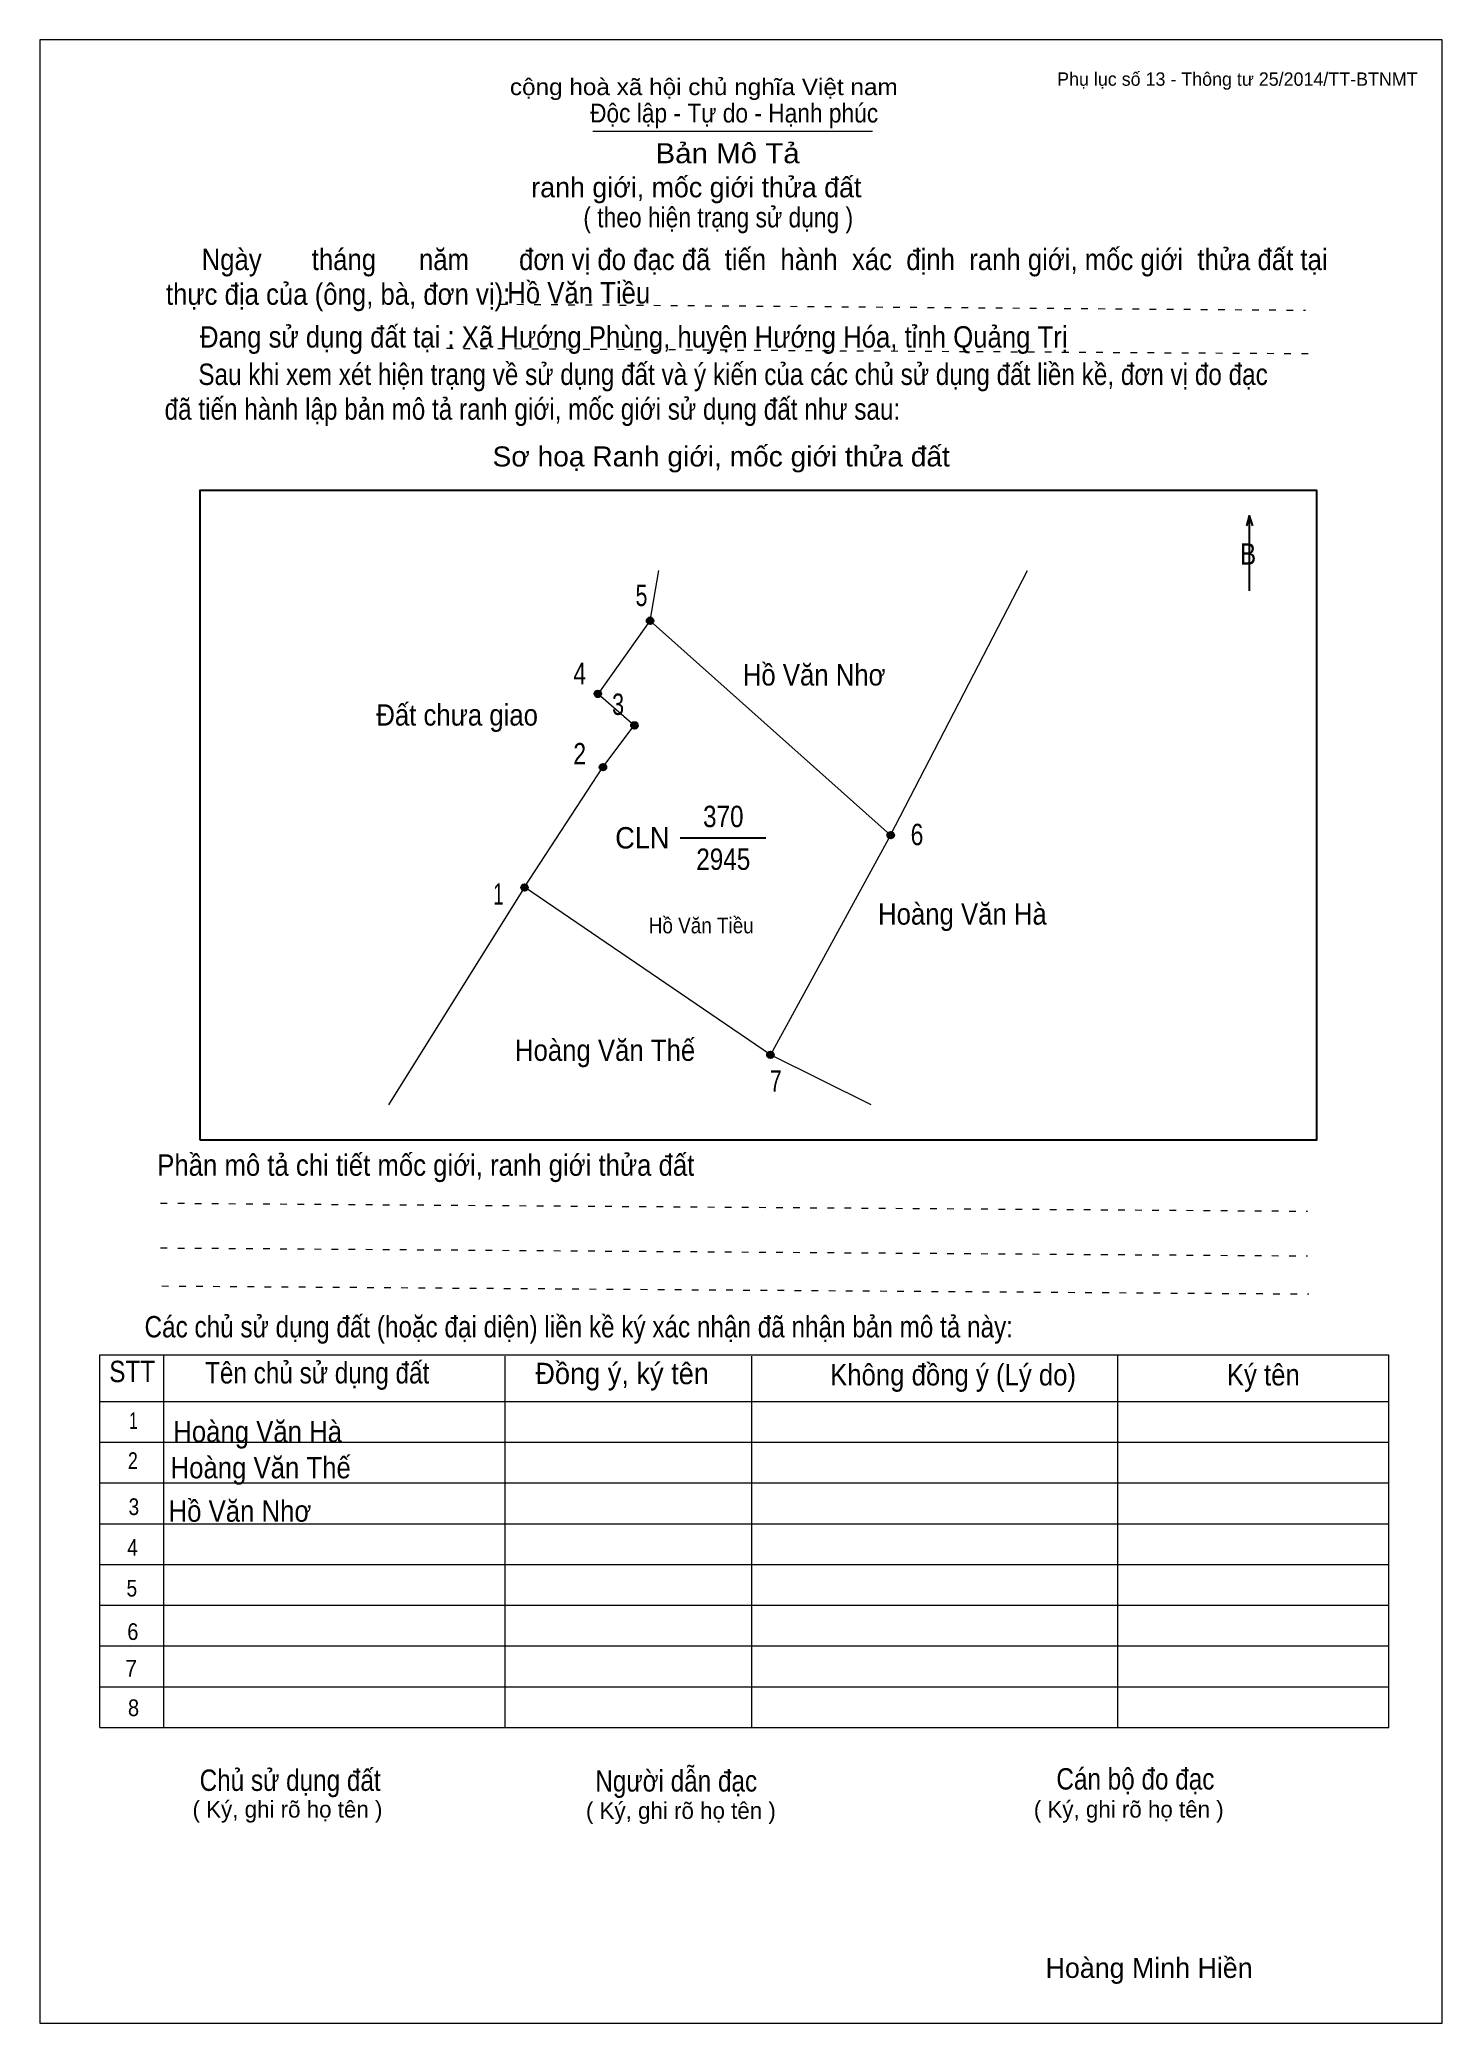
# Model space of a CAD drawing. Header units: centimetres. Extents: x 0 to 21, y 0 to 29.7.
import ezdxf
from ezdxf.enums import TextEntityAlignment as Align

# ---------------------------------------------------------------- set-up
doc = ezdxf.new("R2010")
doc.units = ezdxf.units.CM
doc.header["$LTSCALE"] = 0.13
doc.linetypes.add('DOTTED', pattern=[1.5, 0.3, -1.2])
for name, color, linetype, lineweight in [('1', 7, 'Continuous', 13), ('32', 7, 'Continuous', 25), ('33', 7, 'Continuous', 25), ('61', 7, 'Continuous', 13), ('62', 7, 'Continuous', 13)]:
    doc.layers.add(name, color=color, linetype=linetype, lineweight=lineweight)
for name, color, linetype in [('34', 7, 'Continuous'), ('45', 7, 'Continuous'), ('63', 7, 'Continuous')]:
    doc.layers.add(name, color=color, linetype=linetype)

msp = doc.modelspace()

# ---------------------------------------------------------------- hatches: boundary and pattern name
at = {"layer": '32'}
for points in [[(9.1886, 21, 1), (9.0886, 21, 1)], [(8.4054, 19.9036, 1), (8.3054, 19.9036, 1)], [(8.9536, 19.4337, 1), (8.8536, 19.4337, 1)], [(8.4837, 18.8072, 1), (8.3837, 18.8072, 1)], [(12.791, 17.7892, 1), (12.691, 17.7892, 1)], [(7.309, 17.006, 1), (7.209, 17.006, 1)], [(10.9898, 14.5, 1), (10.8898, 14.5, 1)]]:
    msp.add_hatch(color=256, dxfattribs=at).paths.add_polyline_path(points)

# ---------------------------------------------------------------- linework, layer by layer
at = {"layer": '1'}
msp.add_lwpolyline([(21, 0), (21, 29.7), (0, 29.7), (0, 0)], close=True, dxfattribs=at)
at = {"layer": '32'}
for centre in [(9.1386, 21), (8.3554, 19.9036), (8.9036, 19.4337), (8.4337, 18.8072), (12.741, 17.7892), (7.259, 17.006), (10.9398, 14.5)]:
    msp.add_circle(centre, 0.05, dxfattribs=at)
at = {"layer": '33'}
msp.add_line((9.59, 17.75), (10.87, 17.75), dxfattribs=at)
at = {"layer": '61'}
for p, q in [((9.14, 21), (9.27, 21.75)), ((12.74, 17.79), (14.79, 21.75)), ((7.26, 17.01), (5.22, 13.75))]:
    msp.add_line(p, q, dxfattribs=at)
for points in [[(7.26, 17.01), (8.43, 18.81), (8.9, 19.43), (8.36, 19.9), (9.14, 21), (12.74, 17.79), (10.94, 14.5)], [(12.45, 13.75), (10.94, 14.5), (7.26, 17.01)]]:
    msp.add_lwpolyline(points, dxfattribs=at)
at = {"layer": '62'}
for p, q in [((8.28, 28.33), (12.47, 28.33)), ((0.9, 10.01), (20.2, 10.01)), ((0.9, 4.43), (0.9, 10.01)), ((1.86, 4.43), (1.86, 10.01)), ((6.97, 4.43), (6.97, 9.99)), ((10.66, 4.43), (10.66, 9.99)), ((16.14, 4.43), (16.14, 10.01)), ((20.2, 4.43), (20.2, 10.01)), ((0.9, 9.31), (20.2, 9.31)), ((0.9, 8.7), (20.2, 8.7)), ((0.9, 8.09), (20.2, 8.09)), ((0.9, 7.48), (20.2, 7.48)), ((0.9, 6.87), (20.2, 6.87)), ((0.9, 6.26), (20.2, 6.26)), ((0.9, 5.65), (20.2, 5.65)), ((0.9, 5.04), (20.2, 5.04)), ((0.9, 4.43), (20.2, 4.43))]:
    msp.add_line(p, q, dxfattribs=at)
at = {"layer": '62', "linetype": 'DOTTED'}
for p, q in [((6.89, 25.74), (18.95, 25.65)), ((6.09, 25.08), (19.04, 25)), ((1.81, 12.28), (18.98, 12.16)), ((1.81, 11.61), (18.98, 11.49)), ((1.83, 11.04), (19, 10.92))]:
    msp.add_line(p, q, dxfattribs=at)
at = {"layer": '62', "lineweight": 25}
for p, q in [((18.11, 22.58), (18.11, 21.45)), ((18.11, 22.57), (18.07, 22.42)), ((18.11, 22.57), (18.16, 22.42))]:
    msp.add_line(p, q, dxfattribs=at)
msp.add_lwpolyline([(2.4, 13.23), (19.12, 13.23), (19.12, 22.95), (2.4, 22.95)], close=True, dxfattribs=at)

# ---------------------------------------------------------------- texts
at = {"layer": '32'}
for s, width, p in [('5', 0.75, (9.01, 21.22)), ('4', 0.8, (8.085, 20.05)), ('3', 0.75, (8.66, 19.59)), ('2', 0.8, (8.085, 18.85)), ('6', 0.8, (13.135, 17.64)), ('1', 0.65, (6.87, 16.75)), ('7', 0.75, (11.02, 13.95))]:
    msp.add_text(s, height=0.32, dxfattribs=dict(at, width=width)).set_placement(p, align=Align.CENTER)
at = {"layer": '33'}
for s, width, p in [('Hồ Văn Nhơ', 0.9, (11.595, 20.03)), ('Đất chưa giao', 0.9, (6.25, 19.43)), ('370', 0.85, (10.235, 17.91)), ('2945', 0.85, (10.235, 17.27)), ('Hoàng Văn Hà', 0.9, (13.815, 16.45)), ('Hoàng Văn Thế', 0.9, (8.465, 14.41))]:
    msp.add_text(s, height=0.32, dxfattribs=dict(at, width=width)).set_placement(p, align=Align.CENTER)
at = {"layer": '33', "width": 0.95}
msp.add_text('CLN', height=0.32, dxfattribs=at).set_placement((9.43, 17.59), align=Align.RIGHT)
at = {"layer": '34', "width": 0.9}
for s, p in [('Hồ Văn Tiều', (7, 25.75)), ('Hoàng Văn Hà', (2, 8.7)), ('Hoàng Văn Thế', (1.96, 8.16)), ('Hồ Văn Nhơ', (1.93, 7.51))]:
    msp.add_text(s, height=0.32, dxfattribs=at).set_placement(p)
at = {"layer": '45', "width": 0.9}
msp.add_text('Hồ Văn Tiều', height=0.2349, dxfattribs=at).set_placement((9.905, 16.32), align=Align.CENTER)
at = {"layer": '62'}
for s, height, width, p in [('cộng hoà xã hội chủ nghĩa Việt nam', 0.2474, 1.1, (7.04, 28.87)), ('Độc lập - Tự do - Hạnh phúc', 0.2828, 0.9, (8.24, 28.46)), ('Bản Mô Tả', 0.3, 1.1, (9.22, 27.85)), ('( theo hiện trạng sử dụng )', 0.3, 0.85, (8.14, 26.89)), ('     Ngày       tháng      năm       đơn vị đo đạc đã  tiến  hành  xác  định  ranh giới, mốc giới  thửa đất tại ', 0.32, 0.9, (1.89, 26.25)), ('thực địa của (ông, bà, đơn vị): ', 0.32, 0.9, (1.89, 25.73)), ('Đang sử dụng đất tại : Xã Hướng Phùng, huyện Hướng Hóa, tỉnh Quảng Trị', 0.32, 0.9, (2.4, 25.09)), ('     Sau khi xem xét hiện trạng về sử dụng đất và ý kiến của các chủ sử dụng đất liền kề, đơn vị đo đạc ', 0.32, 0.85, (1.87, 24.53)), ('đã tiến hành lập bản mô tả ranh giới, mốc giới sử dụng đất như sau:', 0.32, 0.85, (1.87, 24.01)), ('Sơ hoạ Ranh giới, mốc giới thửa đất', 0.3, 1.05, (6.78, 23.31)), ('B', 0.32, 0.85, (17.97, 21.84)), ('Phần mô tả chi tiết mốc giới, ranh giới thửa đất ', 0.32, 0.9, (1.76, 12.69)), ('Các chủ sử dụng đất (hoặc đại diện) liền kề ký xác nhận đã nhận bản mô tả này:', 0.32, 0.85, (1.57, 10.27))]:
    msp.add_text(s, height=height, dxfattribs=dict(at, width=width)).set_placement(p)
msp.add_text('ranh giới, mốc giới thửa đất', height=0.3, dxfattribs=at).set_placement((7.36, 27.34))
for s, height, width, p in [('STT', 0.32, 0.85, (1.385, 9.6)), ('Tên chủ sử dụng đất', 0.32, 0.85, (4.155, 9.58)), ('Đồng ý, ký tên', 0.32, 0.95, (8.72, 9.57)), ('Không đồng ý (Lý do)', 0.32, 0.9, (13.675, 9.55)), ('Ký tên', 0.32, 0.9, (18.32, 9.55)), ('1', 0.25, 0.7, (1.405, 8.9)), ('2', 0.25, 0.8, (1.395, 8.3)), ('3', 0.25, 0.85, (1.41, 7.61)), ('4', 0.25, 0.85, (1.39, 7)), ('5', 0.25, 0.85, (1.38, 6.39)), ('6', 0.25, 0.9, (1.395, 5.74)), ('7', 0.25, 0.95, (1.37, 5.19)), ('8', 0.25, 0.9, (1.405, 4.6)), ('Người dẫn đạc', 0.32, 0.85, (9.53, 3.47)), ('Chủ sử dụng đất', 0.32, 0.85, (3.75, 3.48)), ('Cán bộ đo đạc', 0.32, 0.85, (16.405, 3.5))]:
    msp.add_text(s, height=height, dxfattribs=dict(at, width=width)).set_placement(p, align=Align.CENTER)
for p in [(3.71, 3.08), (9.6, 3.06), (16.305, 3.08)]:
    msp.add_text('( Ký, ghi rõ họ tên )', height=0.25, dxfattribs=at).set_placement(p, align=Align.CENTER)
at = {"layer": '63'}
msp.add_text('Phụ lục số 13 - Thông tư 25/2014/TT-BTNMT', height=0.2, dxfattribs=at).set_placement((20.63, 29.01), align=Align.RIGHT)
msp.add_text('Hoàng Minh Hiền', height=0.3, dxfattribs=at).set_placement((16.61, 0.68), align=Align.CENTER)

doc.saveas('drawing.dxf')
